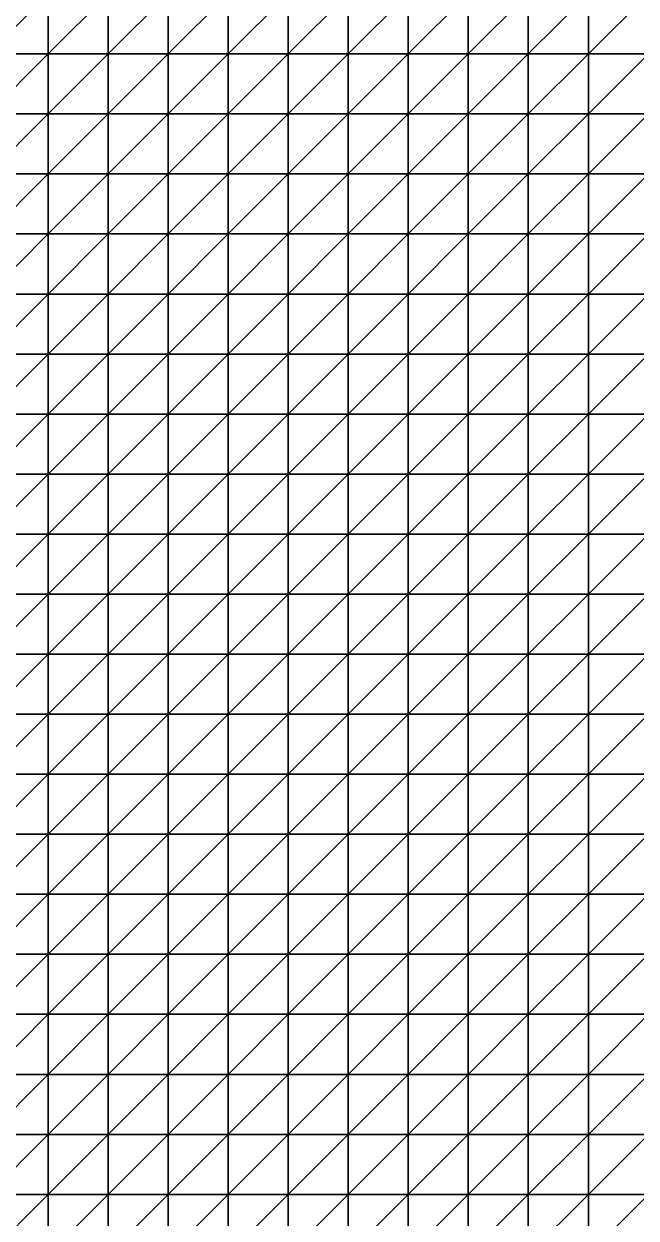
# Model space of a CAD drawing. Header units: metres. Extents: x 351000 to 353000, y 7455000 to 7457000.
# Drawn here: x 352489.9 to 352744.9, y 7455490.1 to 7455987.5 of the extents above; entities that cross this region are included whole.
import ezdxf

# ---------------------------------------------------------------- set-up
doc = ezdxf.new("R2010")
doc.units = ezdxf.units.M

msp = doc.modelspace()

# ---------------------------------------------------------------- linework, layer by layer
at = {"layer": 'BASE_OF_COVER_BOC'}
for points in [[(352475, 7455975, 1321.63), (352500, 7455975, 1316.48), (352500, 7456000, 1318.73)], [(352475, 7455975, 1321.63), (352500, 7456000, 1318.73), (352475, 7456000, 1323.48)], [(352500, 7455975, 1316.48), (352525, 7455975, 1310.41), (352525, 7456000, 1312.68)], [(352500, 7455975, 1316.48), (352525, 7456000, 1312.68), (352500, 7456000, 1318.73)], [(352525, 7455975, 1310.41), (352550, 7455975, 1303.55), (352550, 7456000, 1305.77)], [(352525, 7455975, 1310.41), (352550, 7456000, 1305.77), (352525, 7456000, 1312.68)], [(352550, 7455975, 1303.55), (352575, 7455975, 1296.27), (352575, 7456000, 1298.7)], [(352550, 7455975, 1303.55), (352575, 7456000, 1298.7), (352550, 7456000, 1305.77)], [(352575, 7455975, 1296.27), (352600, 7455975, 1289.18), (352600, 7456000, 1292.2)], [(352575, 7455975, 1296.27), (352600, 7456000, 1292.2), (352575, 7456000, 1298.7)], [(352600, 7455975, 1289.18), (352625, 7455975, 1282.92), (352625, 7456000, 1286.79)], [(352600, 7455975, 1289.18), (352625, 7456000, 1286.79), (352600, 7456000, 1292.2)], [(352625, 7455975, 1282.92), (352650, 7455975, 1277.9), (352650, 7456000, 1282.55)], [(352625, 7455975, 1282.92), (352650, 7456000, 1282.55), (352625, 7456000, 1286.79)], [(352650, 7455975, 1277.9), (352675, 7455975, 1274.17), (352675, 7456000, 1278.19)], [(352650, 7455975, 1277.9), (352675, 7456000, 1278.19), (352650, 7456000, 1282.55)], [(352675, 7455975, 1274.17), (352700, 7455975, 1270.33), (352700, 7456000, 1273.48)], [(352675, 7455975, 1274.17), (352700, 7456000, 1273.48), (352675, 7456000, 1278.19)], [(352700, 7455975, 1270.33), (352725, 7455975, 1266.6), (352725, 7456000, 1269.68)], [(352700, 7455975, 1270.33), (352725, 7456000, 1269.68), (352700, 7456000, 1273.48)], [(352725, 7455975, 1266.6), (352750, 7455975, 1263.98), (352750, 7456000, 1266.82)], [(352725, 7455975, 1266.6), (352750, 7456000, 1266.82), (352725, 7456000, 1269.68)], [(352475, 7455950, 1317.44), (352500, 7455950, 1312.04), (352500, 7455975, 1316.48)], [(352475, 7455950, 1317.44), (352500, 7455975, 1316.48), (352475, 7455975, 1321.63)], [(352500, 7455950, 1312.04), (352525, 7455950, 1306.36), (352525, 7455975, 1310.41)], [(352500, 7455950, 1312.04), (352525, 7455975, 1310.41), (352500, 7455975, 1316.48)], [(352525, 7455950, 1306.36), (352550, 7455950, 1300.27), (352550, 7455975, 1303.55)], [(352525, 7455950, 1306.36), (352550, 7455975, 1303.55), (352525, 7455975, 1310.41)], [(352550, 7455950, 1300.27), (352575, 7455950, 1293.75), (352575, 7455975, 1296.27)], [(352550, 7455950, 1300.27), (352575, 7455975, 1296.27), (352550, 7455975, 1303.55)], [(352575, 7455950, 1293.75), (352600, 7455950, 1287.05), (352600, 7455975, 1289.18)], [(352575, 7455950, 1293.75), (352600, 7455975, 1289.18), (352575, 7455975, 1296.27)], [(352600, 7455950, 1287.05), (352625, 7455950, 1280.66), (352625, 7455975, 1282.92)], [(352600, 7455950, 1287.05), (352625, 7455975, 1282.92), (352600, 7455975, 1289.18)], [(352625, 7455950, 1280.66), (352650, 7455950, 1275.11), (352650, 7455975, 1277.9)], [(352625, 7455950, 1280.66), (352650, 7455975, 1277.9), (352625, 7455975, 1282.92)], [(352650, 7455950, 1275.11), (352675, 7455950, 1270.78), (352675, 7455975, 1274.17)], [(352650, 7455950, 1275.11), (352675, 7455975, 1274.17), (352650, 7455975, 1277.9)], [(352675, 7455950, 1270.78), (352700, 7455950, 1267.71), (352700, 7455975, 1270.33)], [(352675, 7455950, 1270.78), (352700, 7455975, 1270.33), (352675, 7455975, 1274.17)], [(352700, 7455950, 1267.71), (352725, 7455950, 1264.92), (352725, 7455975, 1266.6)], [(352700, 7455950, 1267.71), (352725, 7455975, 1266.6), (352700, 7455975, 1270.33)], [(352725, 7455950, 1264.92), (352750, 7455950, 1262.26), (352750, 7455975, 1263.98)], [(352725, 7455950, 1264.92), (352750, 7455975, 1263.98), (352725, 7455975, 1266.6)], [(352475, 7455925, 1312.52), (352500, 7455925, 1307.23), (352500, 7455950, 1312.04)], [(352475, 7455925, 1312.52), (352500, 7455950, 1312.04), (352475, 7455950, 1317.44)], [(352500, 7455925, 1307.23), (352525, 7455925, 1302.26), (352525, 7455950, 1306.36)], [(352500, 7455925, 1307.23), (352525, 7455950, 1306.36), (352500, 7455950, 1312.04)], [(352525, 7455925, 1302.26), (352550, 7455925, 1297.37), (352550, 7455950, 1300.27)], [(352525, 7455925, 1302.26), (352550, 7455950, 1300.27), (352525, 7455950, 1306.36)], [(352550, 7455925, 1297.37), (352575, 7455925, 1292.2), (352575, 7455950, 1293.75)], [(352550, 7455925, 1297.37), (352575, 7455950, 1293.75), (352550, 7455950, 1300.27)], [(352575, 7455925, 1292.2), (352600, 7455925, 1286.57), (352600, 7455950, 1287.05)], [(352575, 7455925, 1292.2), (352600, 7455950, 1287.05), (352575, 7455950, 1293.75)], [(352600, 7455925, 1286.57), (352625, 7455925, 1280.61), (352625, 7455950, 1280.66)], [(352600, 7455925, 1286.57), (352625, 7455950, 1280.66), (352600, 7455950, 1287.05)], [(352625, 7455925, 1280.61), (352650, 7455925, 1274.75), (352650, 7455950, 1275.11)], [(352625, 7455925, 1280.61), (352650, 7455950, 1275.11), (352625, 7455950, 1280.66)], [(352650, 7455925, 1274.75), (352675, 7455925, 1269.58), (352675, 7455950, 1270.78)], [(352650, 7455925, 1274.75), (352675, 7455950, 1270.78), (352650, 7455950, 1275.11)], [(352675, 7455925, 1269.58), (352700, 7455925, 1265.53), (352700, 7455950, 1267.71)], [(352675, 7455925, 1269.58), (352700, 7455950, 1267.71), (352675, 7455950, 1270.78)], [(352700, 7455925, 1265.53), (352725, 7455925, 1262.76), (352725, 7455950, 1264.92)], [(352700, 7455925, 1265.53), (352725, 7455950, 1264.92), (352700, 7455950, 1267.71)], [(352725, 7455925, 1262.76), (352750, 7455925, 1261.08), (352750, 7455950, 1262.26)], [(352725, 7455925, 1262.76), (352750, 7455950, 1262.26), (352725, 7455950, 1264.92)], [(352475, 7455900, 1308.59), (352500, 7455900, 1303.94), (352500, 7455925, 1307.23)], [(352475, 7455900, 1308.59), (352500, 7455925, 1307.23), (352475, 7455925, 1312.52)], [(352500, 7455900, 1303.94), (352525, 7455900, 1299.87), (352525, 7455925, 1302.26)], [(352500, 7455900, 1303.94), (352525, 7455925, 1302.26), (352500, 7455925, 1307.23)], [(352525, 7455900, 1299.87), (352550, 7455900, 1296.19), (352550, 7455925, 1297.37)], [(352525, 7455900, 1299.87), (352550, 7455925, 1297.37), (352525, 7455925, 1302.26)], [(352550, 7455900, 1296.19), (352575, 7455900, 1292.39), (352575, 7455925, 1292.2)], [(352550, 7455900, 1296.19), (352575, 7455925, 1292.2), (352550, 7455925, 1297.37)], [(352575, 7455900, 1292.39), (352600, 7455900, 1287.94), (352600, 7455925, 1286.57)], [(352575, 7455900, 1292.39), (352600, 7455925, 1286.57), (352575, 7455925, 1292.2)], [(352600, 7455900, 1287.94), (352625, 7455900, 1282.61), (352625, 7455925, 1280.61)], [(352600, 7455900, 1287.94), (352625, 7455925, 1280.61), (352600, 7455925, 1286.57)], [(352625, 7455900, 1282.61), (352650, 7455900, 1276.58), (352650, 7455925, 1274.75)], [(352625, 7455900, 1282.61), (352650, 7455925, 1274.75), (352625, 7455925, 1280.61)], [(352650, 7455900, 1276.58), (352675, 7455900, 1270.42), (352675, 7455925, 1269.58)], [(352650, 7455900, 1276.58), (352675, 7455925, 1269.58), (352650, 7455925, 1274.75)], [(352675, 7455900, 1270.42), (352700, 7455900, 1264.89), (352700, 7455925, 1265.53)], [(352675, 7455900, 1270.42), (352700, 7455925, 1265.53), (352675, 7455925, 1269.58)], [(352700, 7455900, 1264.89), (352725, 7455900, 1260.61), (352725, 7455925, 1262.76)], [(352700, 7455900, 1264.89), (352725, 7455925, 1262.76), (352700, 7455925, 1265.53)], [(352725, 7455900, 1260.61), (352750, 7455900, 1257.87), (352750, 7455925, 1261.08)], [(352725, 7455900, 1260.61), (352750, 7455925, 1261.08), (352725, 7455925, 1262.76)], [(352475, 7455875, 1306.82), (352500, 7455875, 1303.28), (352500, 7455900, 1303.94)], [(352475, 7455875, 1306.82), (352500, 7455900, 1303.94), (352475, 7455900, 1308.59)], [(352500, 7455875, 1303.28), (352525, 7455875, 1300.12), (352525, 7455900, 1299.87)], [(352500, 7455875, 1303.28), (352525, 7455900, 1299.87), (352500, 7455900, 1303.94)], [(352525, 7455875, 1300.12), (352550, 7455875, 1297.28), (352550, 7455900, 1296.19)], [(352525, 7455875, 1300.12), (352550, 7455900, 1296.19), (352525, 7455900, 1299.87)], [(352550, 7455875, 1297.28), (352575, 7455875, 1294.33), (352575, 7455900, 1292.39)], [(352550, 7455875, 1297.28), (352575, 7455900, 1292.39), (352550, 7455900, 1296.19)], [(352575, 7455875, 1294.33), (352600, 7455875, 1290.67), (352600, 7455900, 1287.94)], [(352575, 7455875, 1294.33), (352600, 7455900, 1287.94), (352575, 7455900, 1292.39)], [(352600, 7455875, 1290.67), (352625, 7455875, 1285.79), (352625, 7455900, 1282.61)], [(352600, 7455875, 1290.67), (352625, 7455900, 1282.61), (352600, 7455900, 1287.94)], [(352625, 7455875, 1285.79), (352650, 7455875, 1279.62), (352650, 7455900, 1276.58)], [(352625, 7455875, 1285.79), (352650, 7455900, 1276.58), (352625, 7455900, 1282.61)], [(352650, 7455875, 1279.62), (352675, 7455875, 1272.57), (352675, 7455900, 1270.42)], [(352650, 7455875, 1279.62), (352675, 7455900, 1270.42), (352650, 7455900, 1276.58)], [(352675, 7455875, 1272.57), (352700, 7455875, 1265.51), (352700, 7455900, 1264.89)], [(352675, 7455875, 1272.57), (352700, 7455900, 1264.89), (352675, 7455900, 1270.42)], [(352700, 7455875, 1265.51), (352725, 7455875, 1259.41), (352725, 7455900, 1260.61)], [(352700, 7455875, 1265.51), (352725, 7455900, 1260.61), (352700, 7455900, 1264.89)], [(352725, 7455875, 1259.41), (352750, 7455875, 1255.05), (352750, 7455900, 1257.87)], [(352725, 7455875, 1259.41), (352750, 7455900, 1257.87), (352725, 7455900, 1260.61)], [(352475, 7455850, 1307.23), (352500, 7455850, 1305.03), (352500, 7455875, 1303.28)], [(352475, 7455850, 1307.23), (352500, 7455875, 1303.28), (352475, 7455875, 1306.82)], [(352500, 7455850, 1305.03), (352525, 7455850, 1302.63), (352525, 7455875, 1300.12)], [(352500, 7455850, 1305.03), (352525, 7455875, 1300.12), (352500, 7455875, 1303.28)], [(352525, 7455850, 1302.63), (352550, 7455850, 1300.12), (352550, 7455875, 1297.28)], [(352525, 7455850, 1302.63), (352550, 7455875, 1297.28), (352525, 7455875, 1300.12)], [(352550, 7455850, 1300.12), (352575, 7455850, 1297.31), (352575, 7455875, 1294.33)], [(352550, 7455850, 1300.12), (352575, 7455875, 1294.33), (352550, 7455875, 1297.28)], [(352575, 7455850, 1297.31), (352600, 7455850, 1293.75), (352600, 7455875, 1290.67)], [(352575, 7455850, 1297.31), (352600, 7455875, 1290.67), (352575, 7455875, 1294.33)], [(352600, 7455850, 1293.75), (352625, 7455850, 1288.98), (352625, 7455875, 1285.79)], [(352600, 7455850, 1293.75), (352625, 7455875, 1285.79), (352600, 7455875, 1290.67)], [(352625, 7455850, 1288.98), (352650, 7455850, 1282.72), (352650, 7455875, 1279.62)], [(352625, 7455850, 1288.98), (352650, 7455875, 1279.62), (352625, 7455875, 1285.79)], [(352650, 7455850, 1282.72), (352675, 7455850, 1275.19), (352675, 7455875, 1272.57)], [(352650, 7455850, 1282.72), (352675, 7455875, 1272.57), (352650, 7455875, 1279.62)], [(352675, 7455850, 1275.19), (352700, 7455850, 1267.13), (352700, 7455875, 1265.51)], [(352675, 7455850, 1275.19), (352700, 7455875, 1265.51), (352675, 7455875, 1272.57)], [(352700, 7455850, 1267.13), (352725, 7455850, 1259.61), (352725, 7455875, 1259.41)], [(352700, 7455850, 1267.13), (352725, 7455875, 1259.41), (352700, 7455875, 1265.51)], [(352725, 7455850, 1259.61), (352750, 7455850, 1253.75), (352750, 7455875, 1255.05)], [(352725, 7455850, 1259.61), (352750, 7455875, 1255.05), (352725, 7455875, 1259.41)], [(352475, 7455825, 1308.71), (352500, 7455825, 1307.73), (352500, 7455850, 1305.03)], [(352475, 7455825, 1308.71), (352500, 7455850, 1305.03), (352475, 7455850, 1307.23)], [(352500, 7455825, 1307.73), (352525, 7455825, 1305.89), (352525, 7455850, 1302.63)], [(352500, 7455825, 1307.73), (352525, 7455850, 1302.63), (352500, 7455850, 1305.03)], [(352525, 7455825, 1305.89), (352550, 7455825, 1303.33), (352550, 7455850, 1300.12)], [(352525, 7455825, 1305.89), (352550, 7455850, 1300.12), (352525, 7455850, 1302.63)], [(352550, 7455825, 1303.33), (352575, 7455825, 1300.13), (352575, 7455850, 1297.31)], [(352550, 7455825, 1303.33), (352575, 7455850, 1297.31), (352550, 7455850, 1300.12)], [(352575, 7455825, 1300.13), (352600, 7455825, 1296.2), (352600, 7455850, 1293.75)], [(352575, 7455825, 1300.13), (352600, 7455850, 1293.75), (352575, 7455850, 1297.31)], [(352600, 7455825, 1296.2), (352625, 7455825, 1291.28), (352625, 7455850, 1288.98)], [(352600, 7455825, 1296.2), (352625, 7455850, 1288.98), (352600, 7455850, 1293.75)], [(352625, 7455825, 1291.28), (352650, 7455825, 1285.14), (352650, 7455850, 1282.72)], [(352625, 7455825, 1291.28), (352650, 7455850, 1282.72), (352625, 7455850, 1288.98)], [(352650, 7455825, 1285.14), (352675, 7455825, 1277.79), (352675, 7455850, 1275.19)], [(352650, 7455825, 1285.14), (352675, 7455850, 1275.19), (352650, 7455850, 1282.72)], [(352675, 7455825, 1277.79), (352700, 7455825, 1269.71), (352700, 7455850, 1267.13)], [(352675, 7455825, 1277.79), (352700, 7455850, 1267.13), (352675, 7455850, 1275.19)], [(352700, 7455825, 1269.71), (352725, 7455825, 1261.8), (352725, 7455850, 1259.61)], [(352700, 7455825, 1269.71), (352725, 7455850, 1259.61), (352700, 7455850, 1267.13)], [(352725, 7455825, 1261.8), (352750, 7455825, 1255.2), (352750, 7455850, 1253.75)], [(352725, 7455825, 1261.8), (352750, 7455850, 1253.75), (352725, 7455850, 1259.61)], [(352475, 7455800, 1309.53), (352500, 7455800, 1309.35), (352500, 7455825, 1307.73)], [(352475, 7455800, 1309.53), (352500, 7455825, 1307.73), (352475, 7455825, 1308.71)], [(352500, 7455800, 1309.35), (352525, 7455800, 1307.93), (352525, 7455825, 1305.89)], [(352500, 7455800, 1309.35), (352525, 7455825, 1305.89), (352500, 7455825, 1307.73)], [(352525, 7455800, 1307.93), (352550, 7455800, 1305.32), (352550, 7455825, 1303.33)], [(352525, 7455800, 1307.93), (352550, 7455825, 1303.33), (352525, 7455825, 1305.89)], [(352550, 7455800, 1305.32), (352575, 7455800, 1301.75), (352575, 7455825, 1300.13)], [(352550, 7455800, 1305.32), (352575, 7455825, 1300.13), (352550, 7455825, 1303.33)], [(352575, 7455800, 1301.75), (352600, 7455800, 1297.46), (352600, 7455825, 1296.2)], [(352575, 7455800, 1301.75), (352600, 7455825, 1296.2), (352575, 7455825, 1300.13)], [(352600, 7455800, 1297.46), (352625, 7455800, 1292.52), (352625, 7455825, 1291.28)], [(352600, 7455800, 1297.46), (352625, 7455825, 1291.28), (352600, 7455825, 1296.2)], [(352625, 7455800, 1292.52), (352650, 7455800, 1286.89), (352650, 7455825, 1285.14)], [(352625, 7455800, 1292.52), (352650, 7455825, 1285.14), (352625, 7455825, 1291.28)], [(352650, 7455800, 1286.89), (352675, 7455800, 1280.48), (352675, 7455825, 1277.79)], [(352650, 7455800, 1286.89), (352675, 7455825, 1277.79), (352650, 7455825, 1285.14)], [(352675, 7455800, 1280.48), (352700, 7455800, 1273.49), (352700, 7455825, 1269.71)], [(352675, 7455800, 1280.48), (352700, 7455825, 1269.71), (352675, 7455825, 1277.79)], [(352700, 7455800, 1273.49), (352725, 7455800, 1266.42), (352725, 7455825, 1261.8)], [(352700, 7455800, 1273.49), (352725, 7455825, 1261.8), (352700, 7455825, 1269.71)], [(352725, 7455800, 1266.42), (352750, 7455800, 1260.17), (352750, 7455825, 1255.2)], [(352725, 7455800, 1266.42), (352750, 7455825, 1255.2), (352725, 7455825, 1261.8)], [(352475, 7455775, 1308.23), (352500, 7455775, 1308.3), (352500, 7455800, 1309.35)], [(352475, 7455775, 1308.23), (352500, 7455800, 1309.35), (352475, 7455800, 1309.53)], [(352500, 7455775, 1308.3), (352525, 7455775, 1307.29), (352525, 7455800, 1307.93)], [(352500, 7455775, 1308.3), (352525, 7455800, 1307.93), (352500, 7455800, 1309.35)], [(352525, 7455775, 1307.29), (352550, 7455775, 1305.02), (352550, 7455800, 1305.32)], [(352525, 7455775, 1307.29), (352550, 7455800, 1305.32), (352525, 7455800, 1307.93)], [(352550, 7455775, 1305.02), (352575, 7455775, 1301.66), (352575, 7455800, 1301.75)], [(352550, 7455775, 1305.02), (352575, 7455800, 1301.75), (352550, 7455800, 1305.32)], [(352575, 7455775, 1301.66), (352600, 7455775, 1297.6), (352600, 7455800, 1297.46)], [(352575, 7455775, 1301.66), (352600, 7455800, 1297.46), (352575, 7455800, 1301.75)], [(352600, 7455775, 1297.6), (352625, 7455775, 1293.19), (352625, 7455800, 1292.52)], [(352600, 7455775, 1297.6), (352625, 7455800, 1292.52), (352600, 7455800, 1297.46)], [(352625, 7455775, 1293.19), (352650, 7455775, 1288.58), (352650, 7455800, 1286.89)], [(352625, 7455775, 1293.19), (352650, 7455800, 1286.89), (352625, 7455800, 1292.52)], [(352650, 7455775, 1288.58), (352675, 7455775, 1283.75), (352675, 7455800, 1280.48)], [(352650, 7455775, 1288.58), (352675, 7455800, 1280.48), (352650, 7455800, 1286.89)], [(352675, 7455775, 1283.75), (352700, 7455775, 1278.66), (352700, 7455800, 1273.49)], [(352675, 7455775, 1283.75), (352700, 7455800, 1273.49), (352675, 7455800, 1280.48)], [(352700, 7455775, 1278.66), (352725, 7455775, 1273.43), (352725, 7455800, 1266.42)], [(352700, 7455775, 1278.66), (352725, 7455800, 1266.42), (352700, 7455800, 1273.49)], [(352725, 7455775, 1273.43), (352750, 7455775, 1268.48), (352750, 7455800, 1260.17)], [(352725, 7455775, 1273.43), (352750, 7455800, 1260.17), (352725, 7455800, 1266.42)], [(352475, 7455750, 1304.36), (352500, 7455750, 1304.2), (352500, 7455775, 1308.3)], [(352475, 7455750, 1304.36), (352500, 7455775, 1308.3), (352475, 7455775, 1308.23)], [(352500, 7455750, 1304.2), (352525, 7455750, 1303.67), (352525, 7455775, 1307.29)], [(352500, 7455750, 1304.2), (352525, 7455775, 1307.29), (352500, 7455775, 1308.3)], [(352525, 7455750, 1303.67), (352550, 7455750, 1302.34), (352550, 7455775, 1305.02)], [(352525, 7455750, 1303.67), (352550, 7455775, 1305.02), (352525, 7455775, 1307.29)], [(352550, 7455750, 1302.34), (352575, 7455750, 1300.11), (352575, 7455775, 1301.66)], [(352550, 7455750, 1302.34), (352575, 7455775, 1301.66), (352550, 7455775, 1305.02)], [(352575, 7455750, 1300.11), (352600, 7455750, 1297.22), (352600, 7455775, 1297.6)], [(352575, 7455750, 1300.11), (352600, 7455775, 1297.6), (352575, 7455775, 1301.66)], [(352600, 7455750, 1297.22), (352625, 7455750, 1294.06), (352625, 7455775, 1293.19)], [(352600, 7455750, 1297.22), (352625, 7455775, 1293.19), (352600, 7455775, 1297.6)], [(352625, 7455750, 1294.06), (352650, 7455750, 1290.96), (352650, 7455775, 1288.58)], [(352625, 7455750, 1294.06), (352650, 7455775, 1288.58), (352625, 7455775, 1293.19)], [(352650, 7455750, 1290.96), (352675, 7455750, 1288.01), (352675, 7455775, 1283.75)], [(352650, 7455750, 1290.96), (352675, 7455775, 1283.75), (352650, 7455775, 1288.58)], [(352675, 7455750, 1288.01), (352700, 7455750, 1285.1), (352700, 7455775, 1278.66)], [(352675, 7455750, 1288.01), (352700, 7455775, 1278.66), (352675, 7455775, 1283.75)], [(352700, 7455750, 1285.1), (352725, 7455750, 1282.06), (352725, 7455775, 1273.43)], [(352700, 7455750, 1285.1), (352725, 7455775, 1273.43), (352700, 7455775, 1278.66)], [(352725, 7455750, 1282.06), (352750, 7455750, 1278.9), (352750, 7455775, 1268.48)], [(352725, 7455750, 1282.06), (352750, 7455775, 1268.48), (352725, 7455775, 1273.43)], [(352475, 7455725, 1298.77), (352500, 7455725, 1298.06), (352500, 7455750, 1304.2)], [(352475, 7455725, 1298.77), (352500, 7455750, 1304.2), (352475, 7455750, 1304.36)], [(352500, 7455725, 1298.06), (352525, 7455725, 1298.07), (352525, 7455750, 1303.67)], [(352500, 7455725, 1298.06), (352525, 7455750, 1303.67), (352500, 7455750, 1304.2)], [(352525, 7455725, 1298.07), (352550, 7455725, 1298.15), (352550, 7455750, 1302.34)], [(352525, 7455725, 1298.07), (352550, 7455750, 1302.34), (352525, 7455750, 1303.67)], [(352550, 7455725, 1298.15), (352575, 7455725, 1297.81), (352575, 7455750, 1300.11)], [(352550, 7455725, 1298.15), (352575, 7455750, 1300.11), (352550, 7455750, 1302.34)], [(352575, 7455725, 1297.81), (352600, 7455725, 1296.93), (352600, 7455750, 1297.22)], [(352575, 7455725, 1297.81), (352600, 7455750, 1297.22), (352575, 7455750, 1300.11)], [(352600, 7455725, 1296.93), (352625, 7455725, 1295.68), (352625, 7455750, 1294.06)], [(352600, 7455725, 1296.93), (352625, 7455750, 1294.06), (352600, 7455750, 1297.22)], [(352625, 7455725, 1295.68), (352650, 7455725, 1294.35), (352650, 7455750, 1290.96)], [(352625, 7455725, 1295.68), (352650, 7455750, 1290.96), (352625, 7455750, 1294.06)], [(352650, 7455725, 1294.35), (352675, 7455725, 1293.16), (352675, 7455750, 1288.01)], [(352650, 7455725, 1294.35), (352675, 7455750, 1288.01), (352650, 7455750, 1290.96)], [(352675, 7455725, 1293.16), (352700, 7455725, 1292.1), (352700, 7455750, 1285.1)], [(352675, 7455725, 1293.16), (352700, 7455750, 1285.1), (352675, 7455750, 1288.01)], [(352700, 7455725, 1292.1), (352725, 7455725, 1290.94), (352725, 7455750, 1282.06)], [(352700, 7455725, 1292.1), (352725, 7455750, 1282.06), (352700, 7455750, 1285.1)], [(352725, 7455725, 1290.94), (352750, 7455725, 1289.27), (352750, 7455750, 1278.9)], [(352725, 7455725, 1290.94), (352750, 7455750, 1278.9), (352725, 7455750, 1282.06)], [(352475, 7455700, 1293.24), (352500, 7455700, 1291.89), (352500, 7455725, 1298.06)], [(352475, 7455700, 1293.24), (352500, 7455725, 1298.06), (352475, 7455725, 1298.77)], [(352500, 7455700, 1291.89), (352525, 7455700, 1292.32), (352525, 7455725, 1298.07)], [(352500, 7455700, 1291.89), (352525, 7455725, 1298.07), (352500, 7455725, 1298.06)], [(352525, 7455700, 1292.32), (352550, 7455700, 1293.82), (352550, 7455725, 1298.15)], [(352525, 7455700, 1292.32), (352550, 7455725, 1298.15), (352525, 7455725, 1298.07)], [(352550, 7455700, 1293.82), (352575, 7455700, 1295.6), (352575, 7455725, 1297.81)], [(352550, 7455700, 1293.82), (352575, 7455725, 1297.81), (352550, 7455725, 1298.15)], [(352575, 7455700, 1295.6), (352600, 7455700, 1297.04), (352600, 7455725, 1296.93)], [(352575, 7455700, 1295.6), (352600, 7455725, 1296.93), (352575, 7455725, 1297.81)], [(352600, 7455700, 1297.04), (352625, 7455700, 1297.91), (352625, 7455725, 1295.68)], [(352600, 7455700, 1297.04), (352625, 7455725, 1295.68), (352600, 7455725, 1296.93)], [(352625, 7455700, 1297.91), (352650, 7455700, 1298.31), (352650, 7455725, 1294.35)], [(352625, 7455700, 1297.91), (352650, 7455725, 1294.35), (352625, 7455725, 1295.68)], [(352650, 7455700, 1298.31), (352675, 7455700, 1298.24), (352675, 7455725, 1293.16)], [(352650, 7455700, 1298.31), (352675, 7455725, 1293.16), (352650, 7455725, 1294.35)], [(352675, 7455700, 1298.24), (352700, 7455700, 1297.82), (352700, 7455725, 1292.1)], [(352675, 7455700, 1298.24), (352700, 7455725, 1292.1), (352675, 7455725, 1293.16)], [(352700, 7455700, 1297.82), (352725, 7455700, 1297.19), (352725, 7455725, 1290.94)], [(352700, 7455700, 1297.82), (352725, 7455725, 1290.94), (352700, 7455725, 1292.1)], [(352725, 7455700, 1297.19), (352750, 7455700, 1296.4), (352750, 7455725, 1289.27)], [(352725, 7455700, 1297.19), (352750, 7455725, 1289.27), (352725, 7455725, 1290.94)], [(352475, 7455675, 1289.64), (352500, 7455675, 1287.72), (352500, 7455700, 1291.89)], [(352475, 7455675, 1289.64), (352500, 7455700, 1291.89), (352475, 7455700, 1293.24)], [(352500, 7455675, 1287.72), (352525, 7455675, 1288.23), (352525, 7455700, 1292.32)], [(352500, 7455675, 1287.72), (352525, 7455700, 1292.32), (352500, 7455700, 1291.89)], [(352525, 7455675, 1288.23), (352550, 7455675, 1290.62), (352550, 7455700, 1293.82)], [(352525, 7455675, 1288.23), (352550, 7455700, 1293.82), (352525, 7455700, 1292.32)], [(352550, 7455675, 1290.62), (352575, 7455675, 1293.97), (352575, 7455700, 1295.6)], [(352550, 7455675, 1290.62), (352575, 7455700, 1295.6), (352550, 7455700, 1293.82)], [(352575, 7455675, 1293.97), (352600, 7455675, 1297.33), (352600, 7455700, 1297.04)], [(352575, 7455675, 1293.97), (352600, 7455700, 1297.04), (352575, 7455700, 1295.6)], [(352600, 7455675, 1297.33), (352625, 7455675, 1299.01), (352625, 7455700, 1297.91)], [(352600, 7455675, 1297.33), (352625, 7455700, 1297.91), (352600, 7455700, 1297.04)], [(352625, 7455675, 1299.01), (352650, 7455675, 1300.06), (352650, 7455700, 1298.31)], [(352625, 7455675, 1299.01), (352650, 7455700, 1298.31), (352625, 7455700, 1297.91)], [(352650, 7455675, 1300.06), (352675, 7455675, 1301.14), (352675, 7455700, 1298.24)], [(352650, 7455675, 1300.06), (352675, 7455700, 1298.24), (352650, 7455700, 1298.31)], [(352675, 7455675, 1301.14), (352700, 7455675, 1302.05), (352700, 7455700, 1297.82)], [(352675, 7455675, 1301.14), (352700, 7455700, 1297.82), (352675, 7455700, 1298.24)], [(352700, 7455675, 1302.05), (352725, 7455675, 1302.68), (352725, 7455700, 1297.19)], [(352700, 7455675, 1302.05), (352725, 7455700, 1297.19), (352700, 7455700, 1297.82)], [(352725, 7455675, 1302.68), (352750, 7455675, 1302.94), (352750, 7455700, 1296.4)], [(352725, 7455675, 1302.68), (352750, 7455700, 1296.4), (352725, 7455700, 1297.19)], [(352475, 7455650, 1289.12), (352500, 7455650, 1286.77), (352500, 7455675, 1287.72)], [(352475, 7455650, 1289.12), (352500, 7455675, 1287.72), (352475, 7455675, 1289.64)], [(352500, 7455650, 1286.77), (352525, 7455650, 1286.88), (352525, 7455675, 1288.23)], [(352500, 7455650, 1286.77), (352525, 7455675, 1288.23), (352500, 7455675, 1287.72)], [(352525, 7455650, 1286.88), (352550, 7455650, 1289.22), (352550, 7455675, 1290.62)], [(352525, 7455650, 1286.88), (352550, 7455675, 1290.62), (352525, 7455675, 1288.23)], [(352550, 7455650, 1289.22), (352575, 7455650, 1293.04), (352575, 7455675, 1293.97)], [(352550, 7455650, 1289.22), (352575, 7455675, 1293.97), (352550, 7455675, 1290.62)], [(352575, 7455650, 1293.04), (352600, 7455650, 1297.28), (352600, 7455675, 1297.33)], [(352575, 7455650, 1293.04), (352600, 7455675, 1297.33), (352575, 7455675, 1293.97)], [(352600, 7455650, 1297.28), (352625, 7455650, 1299.62), (352625, 7455675, 1299.01)], [(352600, 7455650, 1297.28), (352625, 7455675, 1299.01), (352600, 7455675, 1297.33)], [(352625, 7455650, 1299.62), (352650, 7455650, 1301.53), (352650, 7455675, 1300.06)], [(352625, 7455650, 1299.62), (352650, 7455675, 1300.06), (352625, 7455675, 1299.01)], [(352650, 7455650, 1301.53), (352675, 7455650, 1303.56), (352675, 7455675, 1301.14)], [(352650, 7455650, 1301.53), (352675, 7455675, 1301.14), (352650, 7455675, 1300.06)], [(352675, 7455650, 1303.56), (352700, 7455650, 1305.46), (352700, 7455675, 1302.05)], [(352675, 7455650, 1303.56), (352700, 7455675, 1302.05), (352675, 7455675, 1301.14)], [(352700, 7455650, 1305.46), (352725, 7455650, 1305.86), (352725, 7455675, 1302.68)], [(352700, 7455650, 1305.46), (352725, 7455675, 1302.68), (352700, 7455675, 1302.05)], [(352725, 7455650, 1305.86), (352750, 7455650, 1306.03), (352750, 7455675, 1302.94)], [(352725, 7455650, 1305.86), (352750, 7455675, 1302.94), (352725, 7455675, 1302.68)], [(352475, 7455625, 1291.55), (352500, 7455625, 1288.96), (352500, 7455650, 1286.77)], [(352475, 7455625, 1291.55), (352500, 7455650, 1286.77), (352475, 7455650, 1289.12)], [(352500, 7455625, 1288.96), (352525, 7455625, 1288.26), (352525, 7455650, 1286.88)], [(352500, 7455625, 1288.96), (352525, 7455650, 1286.88), (352500, 7455650, 1286.77)], [(352525, 7455625, 1288.26), (352550, 7455625, 1289.59), (352550, 7455650, 1289.22)], [(352525, 7455625, 1288.26), (352550, 7455650, 1289.22), (352525, 7455650, 1286.88)], [(352550, 7455625, 1289.59), (352575, 7455625, 1292.59), (352575, 7455650, 1293.04)], [(352550, 7455625, 1289.59), (352575, 7455650, 1293.04), (352550, 7455650, 1289.22)], [(352575, 7455625, 1292.59), (352600, 7455625, 1296.44), (352600, 7455650, 1297.28)], [(352575, 7455625, 1292.59), (352600, 7455650, 1297.28), (352575, 7455650, 1293.04)], [(352600, 7455625, 1296.44), (352625, 7455625, 1300.21), (352625, 7455650, 1299.62)], [(352600, 7455625, 1296.44), (352625, 7455650, 1299.62), (352600, 7455650, 1297.28)], [(352625, 7455625, 1300.21), (352650, 7455625, 1302.58), (352650, 7455650, 1301.53)], [(352625, 7455625, 1300.21), (352650, 7455650, 1301.53), (352625, 7455650, 1299.62)], [(352650, 7455625, 1302.58), (352675, 7455625, 1304.8), (352675, 7455650, 1303.56)], [(352650, 7455625, 1302.58), (352675, 7455650, 1303.56), (352650, 7455650, 1301.53)], [(352675, 7455625, 1304.8), (352700, 7455625, 1305.45), (352700, 7455650, 1305.46)], [(352675, 7455625, 1304.8), (352700, 7455650, 1305.46), (352675, 7455650, 1303.56)], [(352700, 7455625, 1305.45), (352725, 7455625, 1305.55), (352725, 7455650, 1305.86)], [(352700, 7455625, 1305.45), (352725, 7455650, 1305.86), (352700, 7455650, 1305.46)], [(352725, 7455625, 1305.55), (352750, 7455625, 1305.67), (352750, 7455650, 1306.03)], [(352725, 7455625, 1305.55), (352750, 7455650, 1306.03), (352725, 7455650, 1305.86)], [(352475, 7455600, 1295.7), (352500, 7455600, 1293.09), (352500, 7455625, 1288.96)], [(352475, 7455600, 1295.7), (352500, 7455625, 1288.96), (352475, 7455625, 1291.55)], [(352500, 7455600, 1293.09), (352525, 7455600, 1291.42), (352525, 7455625, 1288.26)], [(352500, 7455600, 1293.09), (352525, 7455625, 1288.26), (352500, 7455625, 1288.96)], [(352525, 7455600, 1291.42), (352550, 7455600, 1291.15), (352550, 7455625, 1289.59)], [(352525, 7455600, 1291.42), (352550, 7455625, 1289.59), (352525, 7455625, 1288.26)], [(352550, 7455600, 1291.15), (352575, 7455600, 1292.39), (352575, 7455625, 1292.59)], [(352550, 7455600, 1291.15), (352575, 7455625, 1292.59), (352550, 7455625, 1289.59)], [(352575, 7455600, 1292.39), (352600, 7455600, 1294.8), (352600, 7455625, 1296.44)], [(352575, 7455600, 1292.39), (352600, 7455625, 1296.44), (352575, 7455625, 1292.59)], [(352600, 7455600, 1294.8), (352625, 7455600, 1297.73), (352625, 7455625, 1300.21)], [(352600, 7455600, 1294.8), (352625, 7455625, 1300.21), (352600, 7455625, 1296.44)], [(352625, 7455600, 1297.73), (352650, 7455600, 1300.4), (352650, 7455625, 1302.58)], [(352625, 7455600, 1297.73), (352650, 7455625, 1302.58), (352625, 7455625, 1300.21)], [(352650, 7455600, 1300.4), (352675, 7455600, 1302.29), (352675, 7455625, 1304.8)], [(352650, 7455600, 1300.4), (352675, 7455625, 1304.8), (352650, 7455625, 1302.58)], [(352675, 7455600, 1302.29), (352700, 7455600, 1303.24), (352700, 7455625, 1305.45)], [(352675, 7455600, 1302.29), (352700, 7455625, 1305.45), (352675, 7455625, 1304.8)], [(352700, 7455600, 1303.24), (352725, 7455600, 1303.58), (352725, 7455625, 1305.55)], [(352700, 7455600, 1303.24), (352725, 7455625, 1305.55), (352700, 7455625, 1305.45)], [(352725, 7455600, 1303.58), (352750, 7455600, 1303.83), (352750, 7455625, 1305.67)], [(352725, 7455600, 1303.58), (352750, 7455625, 1305.67), (352725, 7455625, 1305.55)], [(352475, 7455575, 1299.83), (352500, 7455575, 1297.4), (352500, 7455600, 1293.09)], [(352475, 7455575, 1299.83), (352500, 7455600, 1293.09), (352475, 7455600, 1295.7)], [(352500, 7455575, 1297.4), (352525, 7455575, 1294.99), (352525, 7455600, 1291.42)], [(352500, 7455575, 1297.4), (352525, 7455600, 1291.42), (352500, 7455600, 1293.09)], [(352525, 7455575, 1294.99), (352550, 7455575, 1293.13), (352550, 7455600, 1291.15)], [(352525, 7455575, 1294.99), (352550, 7455600, 1291.15), (352525, 7455600, 1291.42)], [(352550, 7455575, 1293.13), (352575, 7455575, 1292.34), (352575, 7455600, 1292.39)], [(352550, 7455575, 1293.13), (352575, 7455600, 1292.39), (352550, 7455600, 1291.15)], [(352575, 7455575, 1292.34), (352600, 7455575, 1292.8), (352600, 7455600, 1294.8)], [(352575, 7455575, 1292.34), (352600, 7455600, 1294.8), (352575, 7455600, 1292.39)], [(352600, 7455575, 1292.8), (352625, 7455575, 1294.31), (352625, 7455600, 1297.73)], [(352600, 7455575, 1292.8), (352625, 7455600, 1297.73), (352600, 7455600, 1294.8)], [(352625, 7455575, 1294.31), (352650, 7455575, 1296.36), (352650, 7455600, 1300.4)], [(352625, 7455575, 1294.31), (352650, 7455600, 1300.4), (352625, 7455600, 1297.73)], [(352650, 7455575, 1296.36), (352675, 7455575, 1298.34), (352675, 7455600, 1302.29)], [(352650, 7455575, 1296.36), (352675, 7455600, 1302.29), (352650, 7455600, 1300.4)], [(352675, 7455575, 1298.34), (352700, 7455575, 1299.82), (352700, 7455600, 1303.24)], [(352675, 7455575, 1298.34), (352700, 7455600, 1303.24), (352675, 7455600, 1302.29)], [(352700, 7455575, 1299.82), (352725, 7455575, 1300.75), (352725, 7455600, 1303.58)], [(352700, 7455575, 1299.82), (352725, 7455600, 1303.58), (352700, 7455600, 1303.24)], [(352725, 7455575, 1300.75), (352750, 7455575, 1301.4), (352750, 7455600, 1303.83)], [(352725, 7455575, 1300.75), (352750, 7455600, 1303.83), (352725, 7455600, 1303.58)], [(352475, 7455550, 1302.43), (352500, 7455550, 1300.38), (352500, 7455575, 1297.4)], [(352475, 7455550, 1302.43), (352500, 7455575, 1297.4), (352475, 7455575, 1299.83)], [(352500, 7455550, 1300.38), (352525, 7455550, 1297.7), (352525, 7455575, 1294.99)], [(352500, 7455550, 1300.38), (352525, 7455575, 1294.99), (352500, 7455575, 1297.4)], [(352525, 7455550, 1297.7), (352550, 7455550, 1294.84), (352550, 7455575, 1293.13)], [(352525, 7455550, 1297.7), (352550, 7455575, 1293.13), (352525, 7455575, 1294.99)], [(352550, 7455550, 1294.84), (352575, 7455550, 1292.43), (352575, 7455575, 1292.34)], [(352550, 7455550, 1294.84), (352575, 7455575, 1292.34), (352550, 7455575, 1293.13)], [(352575, 7455550, 1292.43), (352600, 7455550, 1291.06), (352600, 7455575, 1292.8)], [(352575, 7455550, 1292.43), (352600, 7455575, 1292.8), (352575, 7455575, 1292.34)], [(352600, 7455550, 1291.06), (352625, 7455550, 1291), (352625, 7455575, 1294.31)], [(352600, 7455550, 1291.06), (352625, 7455575, 1294.31), (352600, 7455575, 1292.8)], [(352625, 7455550, 1291), (352650, 7455550, 1292.11), (352650, 7455575, 1296.36)], [(352625, 7455550, 1291), (352650, 7455575, 1296.36), (352625, 7455575, 1294.31)], [(352650, 7455550, 1292.11), (352675, 7455550, 1293.93), (352675, 7455575, 1298.34)], [(352650, 7455550, 1292.11), (352675, 7455575, 1298.34), (352650, 7455575, 1296.36)], [(352675, 7455550, 1293.93), (352700, 7455550, 1295.86), (352700, 7455575, 1299.82)], [(352675, 7455550, 1293.93), (352700, 7455575, 1299.82), (352675, 7455575, 1298.34)], [(352700, 7455550, 1295.86), (352725, 7455550, 1297.47), (352725, 7455575, 1300.75)], [(352700, 7455550, 1295.86), (352725, 7455575, 1300.75), (352700, 7455575, 1299.82)], [(352725, 7455550, 1297.47), (352750, 7455550, 1298.65), (352750, 7455575, 1301.4)], [(352725, 7455550, 1297.47), (352750, 7455575, 1301.4), (352725, 7455575, 1300.75)], [(352475, 7455525, 1302.77), (352500, 7455525, 1301.2), (352500, 7455550, 1300.38)], [(352475, 7455525, 1302.77), (352500, 7455550, 1300.38), (352475, 7455550, 1302.43)], [(352500, 7455525, 1301.2), (352525, 7455525, 1298.8), (352525, 7455550, 1297.7)], [(352500, 7455525, 1301.2), (352525, 7455550, 1297.7), (352500, 7455550, 1300.38)], [(352525, 7455525, 1298.8), (352550, 7455525, 1295.77), (352550, 7455550, 1294.84)], [(352525, 7455525, 1298.8), (352550, 7455550, 1294.84), (352525, 7455550, 1297.7)], [(352550, 7455525, 1295.77), (352575, 7455525, 1292.6), (352575, 7455550, 1292.43)], [(352550, 7455525, 1295.77), (352575, 7455550, 1292.43), (352550, 7455550, 1294.84)], [(352575, 7455525, 1292.6), (352600, 7455525, 1290), (352600, 7455550, 1291.06)], [(352575, 7455525, 1292.6), (352600, 7455550, 1291.06), (352575, 7455550, 1292.43)], [(352600, 7455525, 1290), (352625, 7455525, 1288.57), (352625, 7455550, 1291)], [(352600, 7455525, 1290), (352625, 7455550, 1291), (352600, 7455550, 1291.06)], [(352625, 7455525, 1288.57), (352650, 7455525, 1288.56), (352650, 7455550, 1292.11)], [(352625, 7455525, 1288.57), (352650, 7455550, 1292.11), (352625, 7455550, 1291)], [(352650, 7455525, 1288.56), (352675, 7455525, 1289.78), (352675, 7455550, 1293.93)], [(352650, 7455525, 1288.56), (352675, 7455550, 1293.93), (352650, 7455550, 1292.11)], [(352675, 7455525, 1289.78), (352700, 7455525, 1291.71), (352700, 7455550, 1295.86)], [(352675, 7455525, 1289.78), (352700, 7455550, 1295.86), (352675, 7455550, 1293.93)], [(352700, 7455525, 1291.71), (352725, 7455525, 1293.72), (352725, 7455550, 1297.47)], [(352700, 7455525, 1291.71), (352725, 7455550, 1297.47), (352700, 7455550, 1295.86)], [(352725, 7455525, 1293.72), (352750, 7455525, 1295.32), (352750, 7455550, 1298.65)], [(352725, 7455525, 1293.72), (352750, 7455550, 1298.65), (352725, 7455550, 1297.47)], [(352475, 7455500, 1300.98), (352500, 7455500, 1299.84), (352500, 7455525, 1301.2)], [(352475, 7455500, 1300.98), (352500, 7455525, 1301.2), (352475, 7455525, 1302.77)], [(352500, 7455500, 1299.84), (352525, 7455500, 1298.06), (352525, 7455525, 1298.8)], [(352500, 7455500, 1299.84), (352525, 7455525, 1298.8), (352500, 7455525, 1301.2)], [(352525, 7455500, 1298.06), (352550, 7455500, 1295.57), (352550, 7455525, 1295.77)], [(352525, 7455500, 1298.06), (352550, 7455525, 1295.77), (352525, 7455525, 1298.8)], [(352550, 7455500, 1295.57), (352575, 7455500, 1292.56), (352575, 7455525, 1292.6)], [(352550, 7455500, 1295.57), (352575, 7455525, 1292.6), (352550, 7455525, 1295.77)], [(352575, 7455500, 1292.56), (352600, 7455500, 1289.56), (352600, 7455525, 1290)], [(352575, 7455500, 1292.56), (352600, 7455525, 1290), (352575, 7455525, 1292.6)], [(352600, 7455500, 1289.56), (352625, 7455500, 1287.2), (352625, 7455525, 1288.57)], [(352600, 7455500, 1289.56), (352625, 7455525, 1288.57), (352600, 7455525, 1290)], [(352625, 7455500, 1287.2), (352650, 7455500, 1286.03), (352650, 7455525, 1288.56)], [(352625, 7455500, 1287.2), (352650, 7455525, 1288.56), (352625, 7455525, 1288.57)], [(352650, 7455500, 1286.03), (352675, 7455500, 1286.22), (352675, 7455525, 1289.78)], [(352650, 7455500, 1286.03), (352675, 7455525, 1289.78), (352650, 7455525, 1288.56)], [(352675, 7455500, 1286.22), (352700, 7455500, 1287.51), (352700, 7455525, 1291.71)], [(352675, 7455500, 1286.22), (352700, 7455525, 1291.71), (352675, 7455525, 1289.78)], [(352700, 7455500, 1287.51), (352725, 7455500, 1289.33), (352725, 7455525, 1293.72)], [(352700, 7455500, 1287.51), (352725, 7455525, 1293.72), (352700, 7455525, 1291.71)], [(352725, 7455500, 1289.33), (352750, 7455500, 1291.05), (352750, 7455525, 1295.32)], [(352725, 7455500, 1289.33), (352750, 7455525, 1295.32), (352725, 7455525, 1293.72)], [(352475, 7455475, 1297.75), (352500, 7455475, 1296.83), (352500, 7455500, 1299.84)], [(352475, 7455475, 1297.75), (352500, 7455500, 1299.84), (352475, 7455500, 1300.98)], [(352500, 7455475, 1296.83), (352525, 7455475, 1295.69), (352525, 7455500, 1298.06)], [(352500, 7455475, 1296.83), (352525, 7455500, 1298.06), (352500, 7455500, 1299.84)], [(352525, 7455475, 1295.69), (352550, 7455475, 1294.07), (352550, 7455500, 1295.57)], [(352525, 7455475, 1295.69), (352550, 7455500, 1295.57), (352525, 7455500, 1298.06)], [(352550, 7455475, 1294.07), (352575, 7455475, 1291.84), (352575, 7455500, 1292.56)], [(352550, 7455475, 1294.07), (352575, 7455500, 1292.56), (352550, 7455500, 1295.57)], [(352575, 7455475, 1291.84), (352600, 7455475, 1289.16), (352600, 7455500, 1289.56)], [(352575, 7455475, 1291.84), (352600, 7455500, 1289.56), (352575, 7455500, 1292.56)], [(352600, 7455475, 1289.16), (352625, 7455475, 1286.47), (352625, 7455500, 1287.2)], [(352600, 7455475, 1289.16), (352625, 7455500, 1287.2), (352600, 7455500, 1289.56)], [(352625, 7455475, 1286.47), (352650, 7455475, 1284.36), (352650, 7455500, 1286.03)], [(352625, 7455475, 1286.47), (352650, 7455500, 1286.03), (352625, 7455500, 1287.2)], [(352650, 7455475, 1284.36), (352675, 7455475, 1283.3), (352675, 7455500, 1286.22)], [(352650, 7455475, 1284.36), (352675, 7455500, 1286.22), (352650, 7455500, 1286.03)], [(352675, 7455475, 1283.3), (352700, 7455475, 1283.42), (352700, 7455500, 1287.51)], [(352675, 7455475, 1283.3), (352700, 7455500, 1287.51), (352675, 7455500, 1286.22)], [(352700, 7455475, 1283.42), (352725, 7455475, 1284.46), (352725, 7455500, 1289.33)], [(352700, 7455475, 1283.42), (352725, 7455500, 1289.33), (352700, 7455500, 1287.51)], [(352725, 7455475, 1284.46), (352750, 7455475, 1285.88), (352750, 7455500, 1291.05)], [(352725, 7455475, 1284.46), (352750, 7455500, 1291.05), (352725, 7455500, 1289.33)]]:
    msp.add_3dface(points, dxfattribs=at)

doc.saveas('drawing.dxf')
